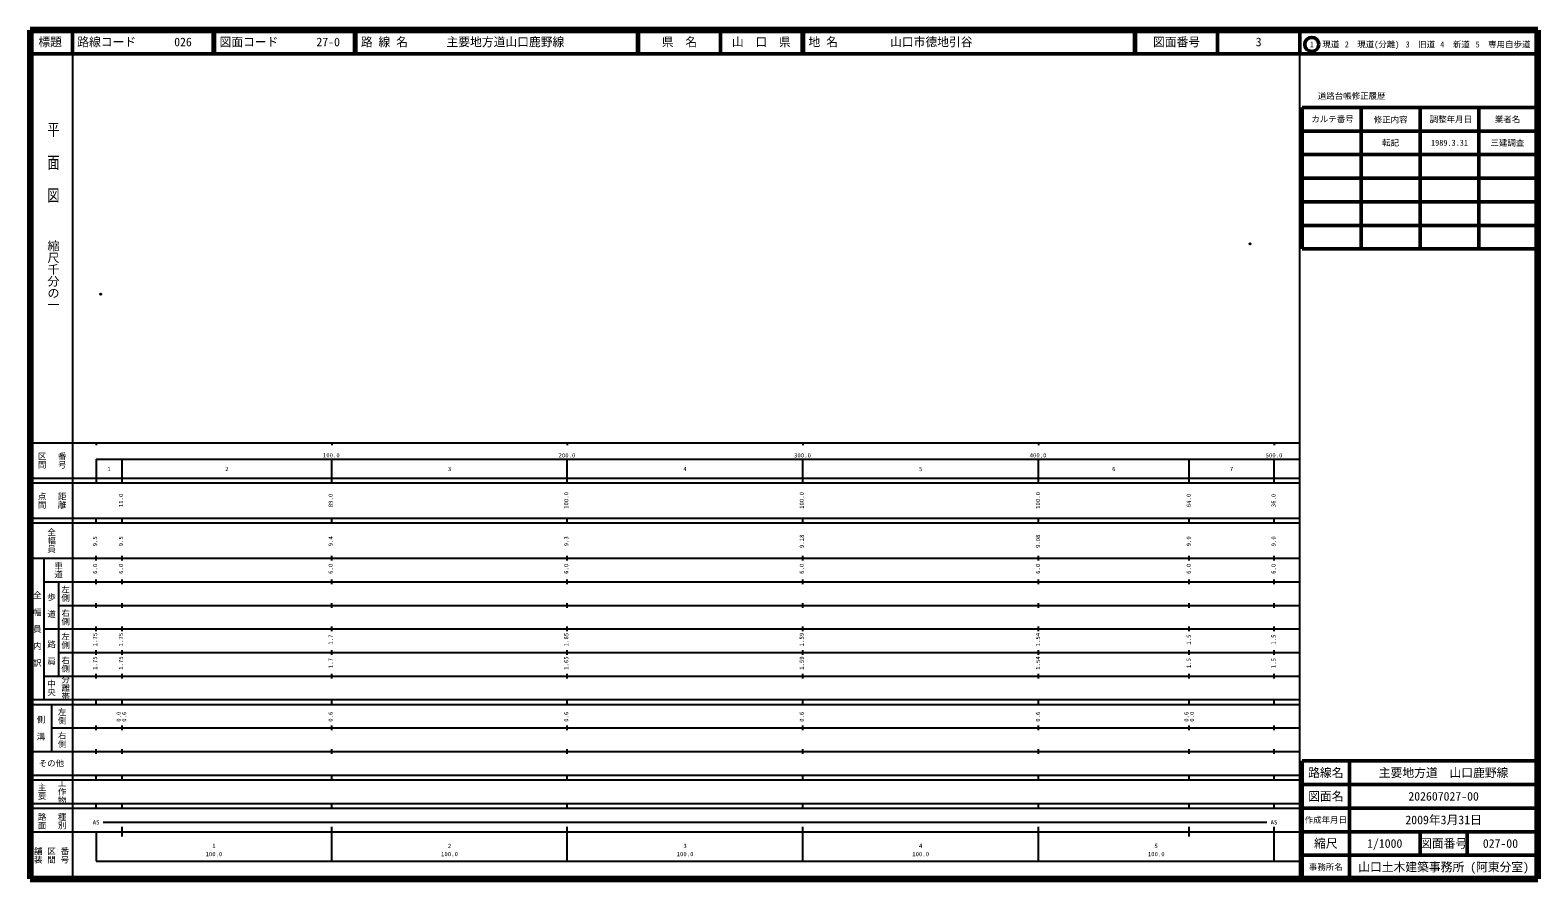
# Model space of a CAD drawing. Units: millimetres on the paper. Extents: x 40 to 680, y 20 to 380.
import ezdxf
from ezdxf.enums import TextEntityAlignment as Align

# ---------------------------------------------------------------- set-up
doc = ezdxf.new("R2010")
doc.units = ezdxf.units.MM
doc.header["$PDMODE"] = 32
doc.header["$PDSIZE"] = 0.5
doc.layers.add('M-OTRS', color=6, linetype='Continuous')
doc.layers.add('M-TTL-TXT', color=7, linetype='Continuous')
for name, color, linetype, lineweight in [('M-TTL', 2, 'Continuous', 140), ('M-TTL-BAND', 7, 'Continuous', 25), ('M-TTL-FRAM', 2, 'Continuous', 50), ('M-TTL-LINE', 7, 'Continuous', 50)]:
    doc.layers.add(name, color=color, linetype=linetype, lineweight=lineweight)
doc.styles.add('@ＭＳ ゴシック', font='')
doc.styles.add('ＭＳ ゴシック', font='')
doc.styles.get('@ＭＳ ゴシック').set_extended_font_data('@MS Gothic')
doc.styles.get('ＭＳ ゴシック').set_extended_font_data('MS Gothic')

msp = doc.modelspace()

# ---------------------------------------------------------------- linework, layer by layer
at = {"layer": 'M-OTRS'}
for p in [(557.844, 289.361), (69.938, 267.996)]:
    msp.add_point(p, dxfattribs=at)
at = {"layer": 'M-TTL'}
for p, q in [((40, 380), (40, 20)), ((680, 380), (40, 380)), ((680, 20), (680, 380)), ((40, 20), (680, 20))]:
    msp.add_line(p, q, dxfattribs=at)
at = {"layer": 'M-TTL-BAND'}
for p, q in [((58, 370), (58, 20)), ((579, 20), (579, 370)), ((40, 205), (579, 205)), ((68, 205), (68, 204)), ((168, 205), (168, 204)), ((268, 205), (268, 204)), ((368, 205), (368, 204)), ((468, 205), (468, 204)), ((568, 205), (568, 204)), ((68, 198), (579, 198)), ((68, 198), (68, 188)), ((79, 188), (79, 198)), ((168, 188), (168, 198)), ((268, 188), (268, 198)), ((368, 188), (368, 198)), ((468, 188), (468, 198)), ((532, 188), (532, 198)), ((568, 188), (568, 198)), ((40, 190), (579, 190)), ((40, 188), (579, 188)), ((40, 173), (579, 173)), ((68, 171), (68, 173)), ((79, 171), (79, 173)), ((168, 171), (168, 173)), ((268, 171), (268, 173)), ((368, 171), (368, 173)), ((468, 171), (468, 173)), ((532, 171), (532, 173)), ((568, 171), (568, 173)), ((40, 171), (579, 171)), ((40, 156), (579, 156)), ((46, 96), (46, 156)), ((68, 155), (68, 157)), ((79, 155), (79, 157)), ((168, 155), (168, 157)), ((268, 155), (268, 157)), ((368, 155), (368, 157)), ((468, 155), (468, 157)), ((532, 155), (532, 157)), ((568, 155), (568, 157)), ((46, 146), (579, 146)), ((52, 146), (52, 106)), ((68, 145), (68, 147)), ((79, 145), (79, 147)), ((168, 145), (168, 147)), ((268, 145), (268, 147)), ((368, 145), (368, 147)), ((468, 145), (468, 147)), ((532, 145), (532, 147)), ((568, 145), (568, 147)), ((52, 136), (579, 136)), ((68, 135), (68, 137)), ((79, 135), (79, 137)), ((168, 135), (168, 137)), ((268, 135), (268, 137)), ((368, 135), (368, 137)), ((468, 135), (468, 137)), ((532, 135), (532, 137)), ((568, 135), (568, 137)), ((46, 126), (579, 126)), ((68, 125), (68, 127)), ((79, 125), (79, 127)), ((168, 125), (168, 127)), ((268, 125), (268, 127)), ((368, 125), (368, 127)), ((468, 125), (468, 127)), ((532, 125), (532, 127)), ((568, 125), (568, 127)), ((52, 116), (579, 116)), ((68, 115), (68, 117)), ((79, 115), (79, 117)), ((168, 115), (168, 117)), ((268, 115), (268, 117)), ((368, 115), (368, 117)), ((468, 115), (468, 117)), ((532, 115), (532, 117)), ((568, 115), (568, 117)), ((46, 106), (579, 106)), ((68, 105), (68, 107)), ((79, 105), (79, 107)), ((168, 105), (168, 107)), ((268, 105), (268, 107)), ((368, 105), (368, 107)), ((468, 105), (468, 107)), ((532, 105), (532, 107)), ((568, 105), (568, 107)), ((40, 96), (579, 96)), ((68, 94), (68, 96)), ((79, 94), (79, 96)), ((168, 94), (168, 96)), ((268, 94), (268, 96)), ((368, 94), (368, 96)), ((468, 94), (468, 96)), ((532, 94), (532, 96)), ((568, 94), (568, 96)), ((40, 94), (579, 94)), ((49, 94), (49, 74)), ((49, 84), (579, 84)), ((68, 83), (68, 85)), ((79, 83), (79, 85)), ((168, 83), (168, 85)), ((268, 83), (268, 85)), ((368, 83), (368, 85)), ((468, 83), (468, 85)), ((532, 83), (532, 85)), ((568, 83), (568, 85)), ((40, 74), (579, 74)), ((68, 73), (68, 75)), ((79, 73), (79, 75)), ((168, 73), (168, 75)), ((268, 73), (268, 75)), ((368, 73), (368, 75)), ((468, 73), (468, 75)), ((532, 73), (532, 75)), ((568, 73), (568, 75)), ((40, 64), (579, 64)), ((68, 62), (68, 64)), ((79, 62), (79, 64)), ((168, 62), (168, 64)), ((268, 62), (268, 64)), ((368, 62), (368, 64)), ((468, 62), (468, 64)), ((532, 62), (532, 64)), ((568, 62), (568, 64)), ((40, 62), (579, 62)), ((40, 52), (579, 52)), ((68, 50), (68, 52)), ((79, 50), (79, 52)), ((168, 50), (168, 52)), ((268, 50), (268, 52)), ((368, 50), (368, 52)), ((468, 50), (468, 52)), ((532, 50), (532, 52)), ((568, 50), (568, 52)), ((40, 50), (579, 50)), ((40, 40), (579, 40)), ((68, 40), (68, 27.5)), ((71, 44), (565, 44)), ((79, 38), (79, 42)), ((168, 27.5), (168, 42)), ((268, 27.5), (268, 42)), ((368, 27.5), (368, 42)), ((468, 27.5), (468, 42)), ((532, 38), (532, 42)), ((568, 27.5), (568, 42)), ((68, 27.5), (579, 27.5))]:
    msp.add_line(p, q, dxfattribs=at)
at = {"layer": 'M-TTL-FRAM'}
for p, q in [((580, 347.197), (580, 287.197)), ((580, 347.197), (680, 347.197)), ((580, 287.197), (680, 287.197)), ((680, 70), (580, 70)), ((580, 70), (580, 20))]:
    msp.add_line(p, q, dxfattribs=at)
at = {"layer": 'M-TTL-LINE'}
for p, q in [((58, 380), (58, 370)), ((117.75, 380), (117.75, 370)), ((118.25, 380), (118.25, 370)), ((177.75, 380), (177.75, 370)), ((178.25, 380), (178.25, 370)), ((297.75, 380), (297.75, 370)), ((298.25, 380), (298.25, 370)), ((333, 380), (333, 370)), ((367.75, 380), (367.75, 370)), ((368.25, 380), (368.25, 370)), ((508.747, 380), (508.747, 370)), ((509.247, 380), (509.247, 370)), ((543.997, 380), (543.997, 370)), ((579, 380), (579, 370)), ((40, 370), (680, 370)), ((605, 347.197), (605, 287.197)), ((630, 347.197), (630, 287.197)), ((655, 347.197), (655, 287.197)), ((580, 337.197), (680, 337.197)), ((580, 327.197), (680, 327.197)), ((580, 317.197), (680, 317.197)), ((580, 307.197), (680, 307.197)), ((580, 297.197), (680, 297.197)), ((600, 70), (600, 20)), ((680, 60), (580, 60)), ((680, 50), (580, 50)), ((680, 40), (580, 40)), ((630, 40), (630, 30)), ((650, 40), (650, 30)), ((680, 30), (580, 30))]:
    msp.add_line(p, q, dxfattribs=at)
msp.add_circle((584.031, 373.958), 3, dxfattribs=at)

# ---------------------------------------------------------------- texts
at = {"layer": 'M-TTL-BAND', "style": '@ＭＳ ゴシック', "width": 1.4}
msp.add_text('平  面  図', height=3.666, rotation=270, dxfattribs=at).set_placement((49.777, 306.475), align=Align.MIDDLE_RIGHT)
at = {"layer": 'M-TTL-BAND', "style": '@ＭＳ ゴシック'}
msp.add_text('縮尺千分の一', height=3.666, rotation=270, dxfattribs=at).set_placement((49.777, 261.03), align=Align.MIDDLE_RIGHT)
for s, p in [('区間', (45, 197.5)), ('番号', (53.5, 197.5)), ('点間', (45, 180.5)), ('距離', (53.5, 180.5)), ('全幅員', (49, 163.5)), ('車道', (52, 151)), ('全\u3000幅\u3000員\u3000内\u3000訳', (43, 126)), ('歩\u3000道', (49, 136)), ('左側', (55, 141)), ('右側', (55, 131)), ('左側', (55, 121)), ('路\u3000肩', (49, 116)), ('右側', (55, 111)), ('中央', (49, 101)), ('分離帯', (55, 101)), ('左側', (53.5, 89)), ('側\u3000溝', (44.5, 84)), ('右側', (53.5, 79)), ('主要', (45, 57)), ('工作物', (53.5, 57)), ('路面', (45, 44.5)), ('種別', (53.5, 44.5)), ('舗装', (43.333, 30)), ('区間', (49, 30)), ('番号', (54.667, 30))]:
    msp.add_text(s, height=2.566, rotation=270, dxfattribs=at).set_placement(p, align=Align.MIDDLE_CENTER)
at = {"layer": 'M-TTL-BAND', "style": 'ＭＳ ゴシック'}
for s, p in [('100.0', (167.844, 198.195)), ('200.0', (267.844, 198.195)), ('300.0', (367.844, 198.195)), ('400.0', (467.844, 198.195)), ('500.0', (568, 198.195)), ('1', (73.5, 192.405)), ('2', (123.5, 192.405)), ('3', (218, 192.405)), ('4', (318, 192.405)), ('5', (418, 192.405)), ('6', (500, 192.405)), ('7', (550, 192.405)), ('AS', (68, 42.5)), ('AS', (568, 42.5)), ('1', (118, 32.523)), ('2', (218, 32.523)), ('3', (318, 32.523)), ('4', (418, 32.523)), ('5', (518, 32.523)), ('100.0', (118, 29.033)), ('100.0', (218, 29.033)), ('100.0', (318, 29.033)), ('100.0', (418, 29.033)), ('100.0', (518, 29.033))]:
    msp.add_text(s, height=1.833, dxfattribs=at).set_placement(p, align=Align.BOTTOM_CENTER)
for s, p in [('11.0', (80, 180.5)), ('89.0', (169, 180.5)), ('100.0', (269, 180.5)), ('100.0', (369, 180.5)), ('100.0', (469.252, 180.5)), ('64.0', (533.252, 180.5)), ('36.0', (569.252, 180.5)), ('9.5', (69, 163.174)), ('9.5', (80, 163.174)), ('9.4', (169, 163.174)), ('9.3', (269, 163.174)), ('9.18', (369, 163.174)), ('9.08', (469.252, 163.174)), ('9.0', (533.252, 163.174)), ('9.0', (569.252, 163.174)), ('6.0', (69, 151.5)), ('6.0', (80, 151.5)), ('6.0', (169, 151.5)), ('6.0', (269, 151.5)), ('6.0', (369, 151.5)), ('6.0', (469.252, 151.5)), ('6.0', (533.252, 151.5)), ('6.0', (569.252, 151.5)), ('1.75', (69, 121.5)), ('1.75', (80, 121.5)), ('1.7', (169, 121.5)), ('1.65', (269, 121.5)), ('1.59', (369, 121.5)), ('1.54', (469.252, 121.5)), ('1.5', (533.252, 121.5)), ('1.5', (569.252, 121.5)), ('1.75', (69, 111.5)), ('1.75', (80, 111.5)), ('1.7', (169, 111.5)), ('1.65', (269, 111.5)), ('1.59', (369, 111.5)), ('1.54', (469.252, 111.5)), ('1.5', (533.252, 111.5)), ('1.5', (569.252, 111.5)), ('0.0', (79, 88.764)), ('0.6', (81.37, 88.764)), ('0.6', (169, 88.764)), ('0.6', (269, 88.764)), ('0.6', (369, 88.764)), ('0.6', (469.252, 88.764)), ('0.6', (532.252, 88.764)), ('0.0', (534.622, 88.764))]:
    msp.add_text(s, height=1.833, rotation=90, dxfattribs=at).set_placement(p, align=Align.BOTTOM_CENTER)
msp.add_text('その他', height=2.566, dxfattribs=at).set_placement((49, 69), align=Align.MIDDLE_CENTER)
at = {"layer": 'M-TTL-TXT', "style": 'ＭＳ ゴシック'}
for s, height, p in [('標題', 3.666, (48.5, 375)), ('県\u3000名', 3.666, (315.625, 375)), ('山\u3000口\u3000県', 3.666, (350.375, 375)), ('図面番号', 3.666, (526.622, 375)), ('3', 3.666, (561.497, 375)), ('1\u3000現道', 2.566, (589.448, 373.958)), ('2\u3000現道(分離)', 2.566, (609.619, 373.958)), ('3\u3000旧道', 2.566, (630.121, 373.958)), ('4\u3000新道', 2.566, (644.824, 373.958)), ('5\u3000専用自歩道', 2.566, (665.228, 373.958)), ('道路台帳修正履歴', 2.566, (600.968, 352.113)), ('カルテ番号', 2.566, (592.839, 342.277)), ('修正内容', 2.566, (617.509, 342.023)), ('調整年月日', 2.566, (643.089, 342.197)), ('業者名', 2.566, (667.134, 342.197)), ('転記', 2.566, (617.5, 332.245)), ('1989.3.31', 2.566, (642.5, 332.245)), ('三建調査', 2.566, (667.077, 332.189)), ('路線名', 3.666, (590, 65)), ('路線名', 3.666, (590, 65)), ('主要地方道\u3000山口鹿野線', 3.666, (640, 65)), ('図面名', 3.666, (590, 55)), ('図面名', 3.666, (590, 55)), ('202607027-00', 3.666, (640, 55)), ('作成年月日', 2.566, (590, 45)), ('作成年月日', 2.566, (590, 45)), ('2009年3月31日', 3.666, (640, 45)), ('縮尺', 3.666, (590, 35)), ('縮尺', 3.666, (590, 35)), ('1/1000', 3.666, (615, 35)), ('図面番号', 3.666, (640, 35)), ('図面番号', 3.666, (640, 35)), ('027-00', 3.666, (664.125, 35)), ('事務所名', 2.566, (590, 25)), ('事務所名', 2.566, (590, 25)), ('山口土木建築事務所 (阿東分室)', 3.666, (640, 25))]:
    msp.add_text(s, height=height, dxfattribs=at).set_placement(p, align=Align.MIDDLE_CENTER)
for s, p in [('路線コード', (60, 375)), ('026', (101.142, 375)), ('図面コード', (120.38, 375)), ('27-0', (161.521, 375)), ('路 線 名', (180.38, 375)), ('主要地方道山口鹿野線', (216.734, 375)), ('地 名', (370.38, 375)), ('山口市徳地引谷', (405.024, 375))]:
    msp.add_text(s, height=3.666, dxfattribs=at).set_placement(p, align=Align.MIDDLE_LEFT)

doc.saveas('drawing.dxf')
